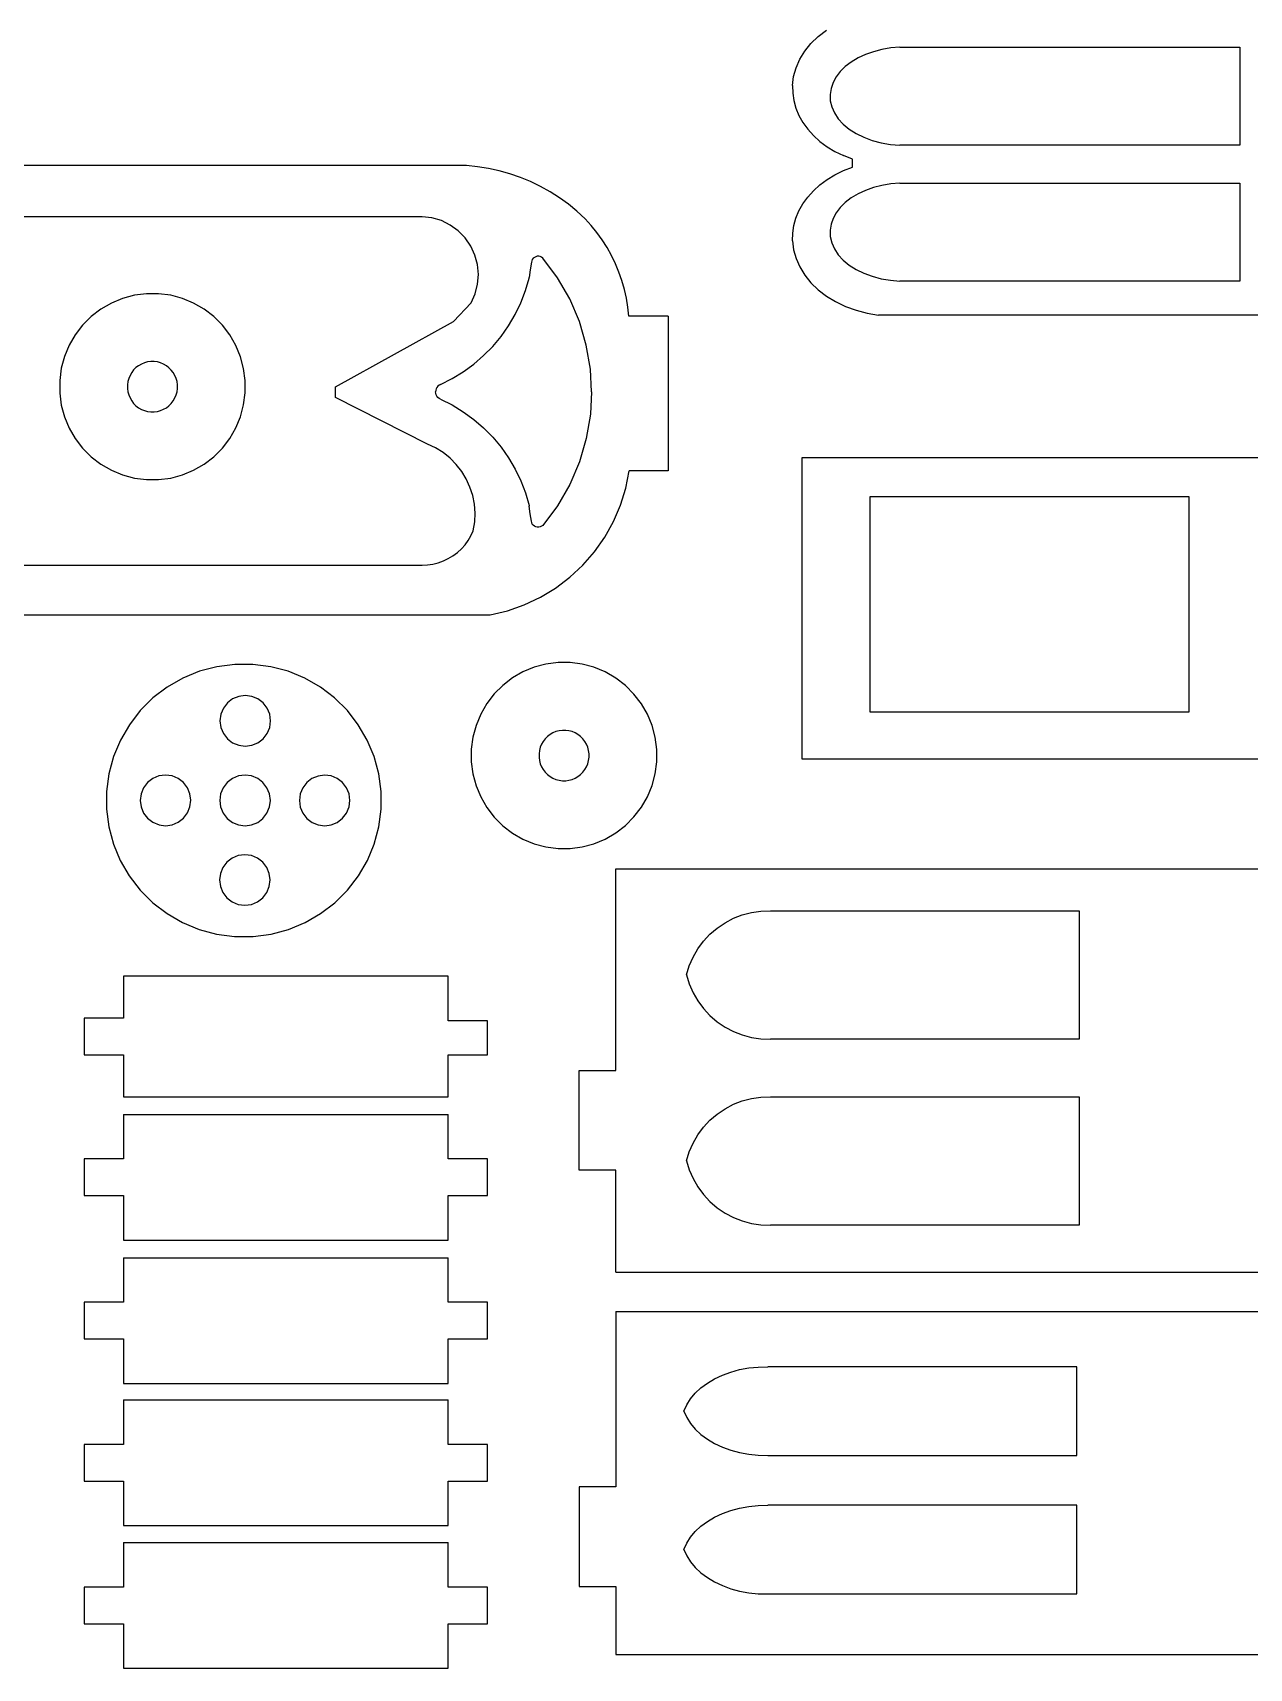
# Model space of a CAD drawing. Extents: x -3998 to 3998, y -3549 to 3549.
# Drawn here: x -3391 to -2926, y -2940 to -2316 of the extents above; entities that cross this region are included whole.
import ezdxf

# ---------------------------------------------------------------- set-up
doc = ezdxf.new("R2010")
doc.units = 0
doc.header["$MEASUREMENT"] = 0
doc.layers.get('0').update_dxf_attribs({"linetype": 'CONTINUOUS'})

msp = doc.modelspace()

# ---------------------------------------------------------------- linework, layer by layer
for p, q in [((-3090.6, -2317.02), (-3087.45, -2314.6)), ((-3097.61, -2325.7), (-3095.72, -2322.61)), ((-3095.72, -2322.61), (-3093.37, -2319.7)), ((-3093.37, -2319.7), (-3090.6, -2317.02)), ((-3069.46, -2322.8), (-3072.53, -2323.88)), ((-3066.22, -2321.96), (-3069.46, -2322.8)), ((-3062.84, -2321.39), (-3066.22, -2321.96)), ((-3059.38, -2321.09), (-3062.84, -2321.39)), ((-3059.38, -2321.09), (-2929.53, -2321.09)), ((-2929.53, -2321.09), (-2929.53, -2358.49)), ((-3099.95, -2332.27), (-3099.03, -2328.93)), ((-3099.03, -2328.93), (-3097.61, -2325.7)), ((-3080.22, -2328.49), (-3082.16, -2330.39)), ((-3077.95, -2326.75), (-3080.22, -2328.49)), ((-3075.37, -2325.21), (-3077.95, -2326.75)), ((-3072.53, -2323.88), (-3075.37, -2325.21)), ((-3100.37, -2335.67), (-3099.95, -2332.27)), ((-3100.37, -2335.67), (-3100.32, -2338.59)), ((-3084.91, -2334.59), (-3085.68, -2336.83)), ((-3083.73, -2332.44), (-3084.91, -2334.59)), ((-3082.16, -2330.39), (-3083.73, -2332.44)), ((-3100.32, -2338.59), (-3099.89, -2341.5)), ((-3099.89, -2341.5), (-3099.09, -2344.36)), ((-3085.68, -2336.83), (-3086.03, -2339.1)), ((-3086.03, -2339.1), (-3085.95, -2341.51)), ((-3085.95, -2341.51), (-3085.39, -2343.89)), ((-3099.09, -2344.36), (-3097.93, -2347.15)), ((-3097.93, -2347.15), (-3096.41, -2349.84)), ((-3085.39, -2343.89), (-3084.37, -2346.21)), ((-3084.37, -2346.21), (-3082.9, -2348.42)), ((-3096.41, -2349.84), (-3094.56, -2352.4)), ((-3094.56, -2352.4), (-3092.38, -2354.81)), ((-3082.9, -2348.42), (-3081.01, -2350.48)), ((-3081.01, -2350.48), (-3078.73, -2352.37)), ((-3078.73, -2352.37), (-3076.1, -2354.05)), ((-3076.1, -2354.05), (-3073.17, -2355.49)), ((-3092.38, -2354.81), (-3089.91, -2357.04)), ((-3089.91, -2357.04), (-3087.16, -2359.08)), ((-3087.16, -2359.08), (-3084.16, -2360.9)), ((-3073.17, -2355.49), (-3069.97, -2356.68)), ((-3069.97, -2356.68), (-3066.57, -2357.58)), ((-3066.57, -2357.58), (-3063.02, -2358.18)), ((-3063.02, -2358.18), (-3059.38, -2358.49)), ((-2929.53, -2358.49), (-3059.38, -2358.49)), ((-3224.85, -2366.31), (-3463.85, -2366.31)), ((-3220.65, -2366.72), (-3224.85, -2366.31)), ((-3216.48, -2367.37), (-3220.65, -2366.72)), ((-3084.16, -2360.9), (-3080.94, -2362.49)), ((-3077.53, -2363.83), (-3080.94, -2362.49)), ((-3080.94, -2368.22), (-3077.53, -2366.88)), ((-3077.53, -2366.88), (-3077.53, -2363.83)), ((-3212.36, -2368.27), (-3216.48, -2367.37)), ((-3208.29, -2369.42), (-3212.36, -2368.27)), ((-3204.31, -2370.8), (-3208.29, -2369.42)), ((-3200.41, -2372.41), (-3204.31, -2370.8)), ((-3196.61, -2374.25), (-3200.41, -2372.41)), ((-3089.91, -2373.67), (-3087.16, -2371.63)), ((-3087.16, -2371.63), (-3084.16, -2369.81)), ((-3084.16, -2369.81), (-3080.94, -2368.22)), ((-3059.38, -2372.99), (-3062.84, -2373.28)), ((-3059.38, -2372.99), (-2929.53, -2372.99)), ((-2929.53, -2372.99), (-2929.53, -2410.38)), ((-3192.93, -2376.31), (-3196.61, -2374.25)), ((-3189.37, -2378.59), (-3192.93, -2376.31)), ((-3185.96, -2381.07), (-3189.37, -2378.59)), ((-3096.41, -2380.87), (-3094.56, -2378.31)), ((-3094.56, -2378.31), (-3092.38, -2375.9)), ((-3092.38, -2375.9), (-3089.91, -2373.67)), ((-3077.95, -2378.65), (-3080.22, -2380.38)), ((-3075.37, -2377.1), (-3077.95, -2378.65)), ((-3072.53, -2375.78), (-3075.37, -2377.1)), ((-3069.46, -2374.69), (-3072.53, -2375.78)), ((-3066.22, -2373.85), (-3069.46, -2374.69)), ((-3062.84, -2373.28), (-3066.22, -2373.85)), ((-3182.7, -2383.75), (-3185.96, -2381.07)), ((-3179.61, -2386.62), (-3182.7, -2383.75)), ((-3099.09, -2386.35), (-3097.93, -2383.56)), ((-3097.93, -2383.56), (-3096.41, -2380.87)), ((-3083.73, -2384.33), (-3084.91, -2386.49)), ((-3082.16, -2382.29), (-3083.73, -2384.33)), ((-3080.22, -2380.38), (-3082.16, -2382.29)), ((-3241.85, -2385.82), (-3413.85, -2385.82)), ((-3238.1, -2386.25), (-3241.85, -2385.82)), ((-3234.47, -2387.31), (-3238.1, -2386.25)), ((-3231.08, -2388.98), (-3234.47, -2387.31)), ((-3228.03, -2391.19), (-3231.08, -2388.98)), ((-3225.39, -2393.9), (-3228.03, -2391.19)), ((-3177.27, -2389.18), (-3179.61, -2386.62)), ((-3175.09, -2391.88), (-3177.27, -2389.18)), ((-3173.06, -2394.69), (-3175.09, -2391.88)), ((-3100.32, -2392.11), (-3099.89, -2389.21)), ((-3099.89, -2389.21), (-3099.09, -2386.35)), ((-3085.68, -2388.72), (-3086.03, -2391)), ((-3086.03, -2391), (-3085.95, -2393.41)), ((-3084.91, -2386.49), (-3085.68, -2388.72)), ((-3223.25, -2397.01), (-3225.39, -2393.9)), ((-3221.67, -2400.44), (-3223.25, -2397.01)), ((-3171.2, -2397.62), (-3173.06, -2394.69)), ((-3169.51, -2400.64), (-3171.2, -2397.62)), ((-3100.37, -2395.04), (-3100.32, -2392.11)), ((-3100.37, -2395.04), (-3099.95, -2398.44)), ((-3085.95, -2393.41), (-3085.39, -2395.79)), ((-3085.39, -2395.79), (-3084.37, -2398.1)), ((-3084.37, -2398.1), (-3082.9, -2400.31)), ((-3220.7, -2404.09), (-3221.67, -2400.44)), ((-3220.36, -2407.85), (-3220.7, -2404.09)), ((-3200.12, -2403.22), (-3200.6, -2406.09)), ((-3199.99, -2402.66), (-3200.12, -2403.22)), ((-3199.75, -2402.14), (-3199.99, -2402.66)), ((-3199.39, -2401.69), (-3199.75, -2402.14)), ((-3198.94, -2401.33), (-3199.39, -2401.69)), ((-3198.43, -2401.07), (-3198.94, -2401.33)), ((-3197.87, -2400.93), (-3198.43, -2401.07)), ((-3197.3, -2400.92), (-3197.87, -2400.93)), ((-3196.73, -2401.04), (-3197.3, -2400.92)), ((-3196.21, -2401.27), (-3196.73, -2401.04)), ((-3195.75, -2401.62), (-3196.21, -2401.27)), ((-3190.14, -2409.12), (-3195.75, -2401.62)), ((-3167.99, -2403.76), (-3169.51, -2400.64)), ((-3166.66, -2406.96), (-3167.99, -2403.76)), ((-3099.95, -2398.44), (-3099.03, -2401.78)), ((-3099.03, -2401.78), (-3097.61, -2405.01)), ((-3082.9, -2400.31), (-3081.01, -2402.38)), ((-3081.01, -2402.38), (-3078.73, -2404.27)), ((-3078.73, -2404.27), (-3076.1, -2405.94)), ((-3220.66, -2411.61), (-3220.36, -2407.85)), ((-3202.37, -2414.01), (-3200.99, -2409.23)), ((-3200.99, -2409.23), (-3200.95, -2408.98)), ((-3200.6, -2406.09), (-3200.95, -2408.98)), ((-3185.46, -2417.23), (-3190.14, -2409.12)), ((-3165.51, -2410.23), (-3166.66, -2406.96)), ((-3164.56, -2413.57), (-3165.51, -2410.23)), ((-3097.61, -2405.01), (-3095.72, -2408.1)), ((-3095.72, -2408.1), (-3093.37, -2411.01)), ((-3076.1, -2405.94), (-3073.17, -2407.39)), ((-3073.17, -2407.39), (-3069.97, -2408.57)), ((-3069.97, -2408.57), (-3066.57, -2409.47)), ((-3066.57, -2409.47), (-3063.02, -2410.08)), ((-3063.02, -2410.08), (-3059.38, -2410.38)), ((-2929.53, -2410.38), (-3059.38, -2410.38)), ((-3351.7, -2415.82), (-3356.19, -2417.01)), ((-3347.1, -2415.21), (-3351.7, -2415.82)), ((-3342.46, -2415.22), (-3347.1, -2415.21)), ((-3337.85, -2415.82), (-3342.46, -2415.22)), ((-3333.37, -2417.03), (-3337.85, -2415.82)), ((-3223.15, -2418.72), (-3221.6, -2415.27)), ((-3221.6, -2415.27), (-3220.66, -2411.61)), ((-3204.15, -2418.65), (-3202.37, -2414.01)), ((-3163.79, -2416.95), (-3164.56, -2413.57)), ((-3093.37, -2411.01), (-3090.6, -2413.69)), ((-3090.6, -2413.69), (-3087.45, -2416.11)), ((-3087.45, -2416.11), (-3083.96, -2418.24)), ((-3364.51, -2421.1), (-3368.19, -2423.93)), ((-3360.48, -2418.79), (-3364.51, -2421.1)), ((-3356.19, -2417.01), (-3360.48, -2418.79)), ((-3329.08, -2418.81), (-3333.37, -2417.03)), ((-3325.06, -2421.14), (-3329.08, -2418.81)), ((-3321.37, -2423.97), (-3325.06, -2421.14)), ((-3229.85, -2425.82), (-3223.15, -2418.72)), ((-3206.3, -2423.13), (-3204.15, -2418.65)), ((-3181.77, -2425.84), (-3185.46, -2417.23)), ((-3163.22, -2420.37), (-3163.79, -2416.95)), ((-3162.85, -2423.82), (-3163.22, -2420.37)), ((-3083.96, -2418.24), (-3080.17, -2420.05)), ((-3080.17, -2420.05), (-3076.13, -2421.52)), ((-3076.13, -2421.52), (-3071.9, -2422.63)), ((-3071.9, -2422.63), (-3067.53, -2423.35)), ((-3371.48, -2427.21), (-3374.31, -2430.89)), ((-3368.19, -2423.93), (-3371.48, -2427.21)), ((-3318.1, -2427.26), (-3321.37, -2423.97)), ((-3315.27, -2430.94), (-3318.1, -2427.26)), ((-3274.85, -2450.82), (-3229.85, -2425.82)), ((-3211.68, -2431.49), (-3208.82, -2427.42)), ((-3208.82, -2427.42), (-3206.3, -2423.13)), ((-3179.13, -2434.83), (-3181.77, -2425.84)), ((-3147.85, -2423.82), (-3162.85, -2423.82)), ((-3147.85, -2423.82), (-3147.85, -2482.8)), ((-2823.03, -2423.35), (-3067.53, -2423.35)), ((-3376.64, -2434.91), (-3378.42, -2439.2)), ((-3374.31, -2430.89), (-3376.64, -2434.91)), ((-3312.95, -2434.97), (-3315.27, -2430.94)), ((-3311.18, -2439.26), (-3312.95, -2434.97)), ((-3218.36, -2438.85), (-3214.87, -2435.31)), ((-3214.87, -2435.31), (-3211.68, -2431.49)), ((-3177.57, -2444.06), (-3179.13, -2434.83)), ((-3378.42, -2439.2), (-3379.63, -2443.69)), ((-3347.87, -2441.59), (-3349.03, -2442.06)), ((-3346.67, -2441.26), (-3347.87, -2441.59)), ((-3345.43, -2441.1), (-3346.67, -2441.26)), ((-3344.17, -2441.1), (-3345.43, -2441.1)), ((-3342.93, -2441.27), (-3344.17, -2441.1)), ((-3341.73, -2441.59), (-3342.93, -2441.27)), ((-3340.57, -2442.07), (-3341.73, -2441.59)), ((-3309.98, -2443.75), (-3311.18, -2439.26)), ((-3222.13, -2442.09), (-3218.36, -2438.85)), ((-3379.63, -2443.69), (-3380.23, -2448.29)), ((-3353.86, -2447.56), (-3354.18, -2448.77)), ((-3353.38, -2446.41), (-3353.86, -2447.56)), ((-3352.75, -2445.32), (-3353.38, -2446.41)), ((-3351.99, -2444.33), (-3352.75, -2445.32)), ((-3351.11, -2443.45), (-3351.99, -2444.33)), ((-3350.11, -2442.69), (-3351.11, -2443.45)), ((-3349.03, -2442.06), (-3350.11, -2442.69)), ((-3339.49, -2442.7), (-3340.57, -2442.07)), ((-3338.5, -2443.46), (-3339.49, -2442.7)), ((-3337.62, -2444.35), (-3338.5, -2443.46)), ((-3336.85, -2445.34), (-3337.62, -2444.35)), ((-3336.23, -2446.42), (-3336.85, -2445.34)), ((-3335.75, -2447.58), (-3336.23, -2446.42)), ((-3335.43, -2448.79), (-3335.75, -2447.58)), ((-3309.38, -2448.35), (-3309.98, -2443.75)), ((-3234.85, -2449.82), (-3230.4, -2447.6)), ((-3230.4, -2447.6), (-3226.15, -2445.02)), ((-3226.15, -2445.02), (-3222.13, -2442.09)), ((-3177.15, -2452.65), (-3177.57, -2444.06)), ((-3380.23, -2448.29), (-3380.24, -2450.99)), ((-3380.24, -2450.99), (-3380.23, -2453.13)), ((-3380.23, -2453.13), (-3379.63, -2457.74)), ((-3354.18, -2448.77), (-3354.35, -2450)), ((-3354.35, -2450), (-3354.35, -2450.99)), ((-3354.35, -2450.99), (-3354.35, -2451.42)), ((-3354.35, -2451.42), (-3354.18, -2452.66)), ((-3354.18, -2452.66), (-3353.86, -2453.86)), ((-3353.86, -2453.86), (-3353.38, -2455.02)), ((-3336.23, -2455), (-3335.75, -2453.85)), ((-3335.75, -2453.85), (-3335.43, -2452.64)), ((-3335.27, -2450.03), (-3335.43, -2448.79)), ((-3335.43, -2452.64), (-3335.27, -2451.4)), ((-3335.27, -2450.71), (-3335.27, -2450.03)), ((-3335.27, -2451.4), (-3335.27, -2450.71)), ((-3309.98, -2457.68), (-3309.38, -2453.07)), ((-3309.38, -2450.71), (-3309.38, -2448.35)), ((-3309.38, -2453.07), (-3309.38, -2450.71)), ((-3274.85, -2454.82), (-3274.85, -2450.82)), ((-3236.65, -2452.06), (-3236.72, -2452.65)), ((-3236.65, -2453.24), (-3236.72, -2452.65)), ((-3236.47, -2451.49), (-3236.65, -2452.06)), ((-3236.47, -2453.81), (-3236.65, -2453.24)), ((-3236.19, -2450.96), (-3236.47, -2451.49)), ((-3236.19, -2454.33), (-3236.47, -2453.81)), ((-3235.82, -2450.5), (-3236.19, -2450.96)), ((-3235.36, -2450.11), (-3235.82, -2450.5)), ((-3234.85, -2449.82), (-3235.36, -2450.11)), ((-3177.15, -2452.65), (-3177.57, -2461.23)), ((-3379.63, -2457.74), (-3378.42, -2462.22)), ((-3353.38, -2455.02), (-3352.75, -2456.1)), ((-3352.75, -2456.1), (-3351.99, -2457.09)), ((-3351.99, -2457.09), (-3351.11, -2457.97)), ((-3351.11, -2457.97), (-3350.11, -2458.74)), ((-3350.11, -2458.74), (-3349.03, -2459.36)), ((-3349.03, -2459.36), (-3347.87, -2459.84)), ((-3347.87, -2459.84), (-3346.67, -2460.16)), ((-3346.67, -2460.16), (-3345.43, -2460.32)), ((-3345.43, -2460.32), (-3344.17, -2460.32)), ((-3344.17, -2460.32), (-3342.93, -2460.16)), ((-3342.93, -2460.16), (-3341.73, -2459.83)), ((-3341.73, -2459.83), (-3340.57, -2459.35)), ((-3340.57, -2459.35), (-3339.49, -2458.73)), ((-3339.49, -2458.73), (-3338.5, -2457.96)), ((-3338.5, -2457.96), (-3337.62, -2457.08)), ((-3337.62, -2457.08), (-3336.85, -2456.09)), ((-3336.85, -2456.09), (-3336.23, -2455)), ((-3311.18, -2462.17), (-3309.98, -2457.68)), ((-3239.75, -2472.62), (-3274.85, -2454.82)), ((-3235.82, -2454.79), (-3236.19, -2454.33)), ((-3235.36, -2455.18), (-3235.82, -2454.79)), ((-3234.85, -2455.48), (-3235.36, -2455.18)), ((-3234.85, -2455.48), (-3230.4, -2457.7)), ((-3230.4, -2457.7), (-3226.15, -2460.28)), ((-3226.15, -2460.28), (-3222.13, -2463.2)), ((-3378.42, -2462.22), (-3376.64, -2466.51)), ((-3376.64, -2466.51), (-3374.31, -2470.53)), ((-3315.27, -2470.48), (-3312.95, -2466.46)), ((-3312.95, -2466.46), (-3311.18, -2462.17)), ((-3222.13, -2463.2), (-3218.36, -2466.44)), ((-3218.36, -2466.44), (-3214.87, -2469.99)), ((-3177.57, -2461.23), (-3179.13, -2470.47)), ((-3374.31, -2470.53), (-3371.48, -2474.22)), ((-3318.1, -2474.17), (-3315.27, -2470.48)), ((-3236.68, -2474.06), (-3239.75, -2472.62)), ((-3214.87, -2469.99), (-3211.68, -2473.8)), ((-3179.13, -2470.47), (-3181.77, -2479.45)), ((-3371.48, -2474.22), (-3368.19, -2477.49)), ((-3368.19, -2477.49), (-3364.51, -2480.32)), ((-3325.06, -2480.28), (-3321.37, -2477.46)), ((-3321.37, -2477.46), (-3318.1, -2474.17)), ((-3233.81, -2475.85), (-3236.68, -2474.06)), ((-3231.17, -2477.97), (-3233.81, -2475.85)), ((-3228.79, -2480.38), (-3231.17, -2477.97)), ((-3211.68, -2473.8), (-3208.82, -2477.87)), ((-3208.82, -2477.87), (-3206.3, -2482.16)), ((-2922.35, -2477.82), (-3096.85, -2477.82)), ((-3096.85, -2477.82), (-3096.85, -2592.82)), ((-3364.51, -2480.32), (-3360.48, -2482.64)), ((-3360.48, -2482.64), (-3356.19, -2484.41)), ((-3356.19, -2484.41), (-3351.7, -2485.61)), ((-3337.85, -2485.6), (-3333.37, -2484.39)), ((-3333.37, -2484.39), (-3329.08, -2482.61)), ((-3329.08, -2482.61), (-3325.06, -2480.28)), ((-3226.71, -2483.06), (-3228.79, -2480.38)), ((-3224.95, -2485.96), (-3226.71, -2483.06)), ((-3206.3, -2482.16), (-3204.15, -2486.64)), ((-3181.77, -2479.45), (-3185.46, -2488.06)), ((-3164.07, -2489.47), (-3162.74, -2482.8)), ((-3147.85, -2482.8), (-3162.74, -2482.8)), ((-3351.7, -2485.61), (-3347.1, -2486.21)), ((-3347.1, -2486.21), (-3342.46, -2486.21)), ((-3342.46, -2486.21), (-3337.85, -2485.6)), ((-3223.55, -2489.04), (-3224.95, -2485.96)), ((-3222.52, -2492.27), (-3223.55, -2489.04)), ((-3204.15, -2486.64), (-3202.37, -2491.29)), ((-3202.37, -2491.29), (-3200.99, -2496.06)), ((-3185.46, -2488.06), (-3190.14, -2496.18)), ((-3166.08, -2495.97), (-3164.07, -2489.47)), ((-3221.87, -2495.59), (-3222.52, -2492.27)), ((-3221.62, -2498.97), (-3221.87, -2495.59)), ((-3200.99, -2496.06), (-3200.95, -2496.32)), ((-3200.6, -2499.2), (-3200.95, -2496.32)), ((-3190.14, -2496.18), (-3195.75, -2503.68)), ((-3168.76, -2502.22), (-3166.08, -2495.97)), ((-2948.85, -2492.82), (-3070.85, -2492.82)), ((-3070.85, -2492.82), (-3070.85, -2574.82)), ((-2948.85, -2574.82), (-2948.85, -2492.82)), ((-3222.3, -2505.7), (-3221.76, -2502.36)), ((-3221.76, -2502.36), (-3221.62, -2498.97)), ((-3200.12, -2502.07), (-3200.6, -2499.2)), ((-3199.99, -2502.63), (-3200.12, -2502.07)), ((-3199.75, -2503.15), (-3199.99, -2502.63)), ((-3199.39, -2503.6), (-3199.75, -2503.15)), ((-3198.94, -2503.97), (-3199.39, -2503.6)), ((-3198.43, -2504.22), (-3198.94, -2503.97)), ((-3197.87, -2504.36), (-3198.43, -2504.22)), ((-3196.73, -2504.26), (-3197.3, -2504.37)), ((-3196.21, -2504.02), (-3196.73, -2504.26)), ((-3195.75, -2503.68), (-3196.21, -2504.02)), ((-3172.07, -2508.16), (-3168.76, -2502.22)), ((-3225.44, -2511.08), (-3224.22, -2509.4)), ((-3224.22, -2509.4), (-3223.17, -2507.6)), ((-3223.17, -2507.6), (-3222.3, -2505.7)), ((-3197.3, -2504.37), (-3197.87, -2504.36)), ((-3175.98, -2513.73), (-3172.07, -2508.16)), ((-3233.71, -2517.26), (-3231.83, -2516.37)), ((-3231.83, -2516.37), (-3230.04, -2515.29)), ((-3230.04, -2515.29), (-3228.37, -2514.05)), ((-3228.37, -2514.05), (-3226.83, -2512.64)), ((-3226.83, -2512.64), (-3225.44, -2511.08)), ((-3180.44, -2518.86), (-3175.98, -2513.73)), ((-3411.84, -2518.82), (-3241.85, -2518.82)), ((-3241.85, -2518.82), (-3239.77, -2518.74)), ((-3239.77, -2518.74), (-3237.7, -2518.45)), ((-3237.7, -2518.45), (-3235.68, -2517.95)), ((-3235.68, -2517.95), (-3233.71, -2517.26)), ((-3185.41, -2523.5), (-3180.44, -2518.86)), ((-3196.66, -2531.12), (-3190.84, -2527.6)), ((-3190.84, -2527.6), (-3185.41, -2523.5)), ((-3209.23, -2536.25), (-3202.81, -2534.01)), ((-3202.81, -2534.01), (-3196.66, -2531.12)), ((-3463.85, -2537.82), (-3215.85, -2537.82)), ((-3215.85, -2537.82), (-3209.23, -2536.25)), ((-3326.86, -2559.39), (-3333.21, -2562.01)), ((-3320.21, -2557.63), (-3326.86, -2559.39)), ((-3313.39, -2556.73), (-3320.21, -2557.63)), ((-3309.92, -2556.74), (-3313.39, -2556.73)), ((-3306.44, -2556.73), (-3309.92, -2556.74)), ((-3299.62, -2557.63), (-3306.44, -2556.73)), ((-3292.97, -2559.39), (-3299.62, -2557.63)), ((-3286.62, -2562.01), (-3292.97, -2559.39)), ((-3203.32, -2559.62), (-3207.34, -2561.94)), ((-3199.03, -2557.84), (-3203.32, -2559.62)), ((-3194.54, -2556.65), (-3199.03, -2557.84)), ((-3189.93, -2556.04), (-3194.54, -2556.65)), ((-3185.29, -2556.05), (-3189.93, -2556.04)), ((-3180.69, -2556.66), (-3185.29, -2556.05)), ((-3176.2, -2557.87), (-3180.69, -2556.66)), ((-3171.91, -2559.65), (-3176.2, -2557.87)), ((-3167.89, -2561.97), (-3171.91, -2559.65)), ((-3339.17, -2565.42), (-3344.61, -2569.57)), ((-3333.21, -2562.01), (-3339.17, -2565.42)), ((-3280.67, -2565.42), (-3286.62, -2562.01)), ((-3275.23, -2569.57), (-3280.67, -2565.42)), ((-3211.03, -2564.76), (-3214.32, -2568.04)), ((-3207.34, -2561.94), (-3211.03, -2564.76)), ((-3164.21, -2564.8), (-3167.89, -2561.97)), ((-3160.93, -2568.09), (-3164.21, -2564.8)), ((-3344.61, -2569.57), (-3349.46, -2574.39)), ((-3316.21, -2571.47), (-3317.74, -2573.47)), ((-3314.21, -2569.93), (-3316.21, -2571.47)), ((-3311.87, -2568.97), (-3314.21, -2569.93)), ((-3309.37, -2568.64), (-3311.87, -2568.97)), ((-3306.87, -2568.97), (-3309.37, -2568.64)), ((-3304.54, -2569.93), (-3306.87, -2568.97)), ((-3302.54, -2571.47), (-3304.54, -2569.93)), ((-3301, -2573.47), (-3302.54, -2571.47)), ((-3270.37, -2574.39), (-3275.23, -2569.57)), ((-3217.15, -2571.73), (-3219.47, -2575.74)), ((-3214.32, -2568.04), (-3217.15, -2571.73)), ((-3158.1, -2571.78), (-3160.93, -2568.09)), ((-3155.79, -2575.8), (-3158.1, -2571.78)), ((-3349.46, -2574.39), (-3353.63, -2579.79)), ((-3318.71, -2575.8), (-3319.04, -2578.3)), ((-3319.04, -2578.3), (-3318.71, -2580.8)), ((-3317.74, -2573.47), (-3318.71, -2575.8)), ((-3300.04, -2575.8), (-3301, -2573.47)), ((-3299.71, -2578.3), (-3300.04, -2575.8)), ((-3300.04, -2580.8), (-3299.71, -2578.3)), ((-3266.21, -2579.79), (-3270.37, -2574.39)), ((-3219.47, -2575.74), (-3221.25, -2580.04)), ((-3154.01, -2580.09), (-3155.79, -2575.8)), ((-3070.85, -2574.82), (-2948.85, -2574.82)), ((-3353.63, -2579.79), (-3357.05, -2585.68)), ((-3318.71, -2580.8), (-3317.74, -2583.13)), ((-3317.74, -2583.13), (-3316.21, -2585.13)), ((-3316.21, -2585.13), (-3314.21, -2586.67)), ((-3304.54, -2586.67), (-3302.54, -2585.13)), ((-3302.54, -2585.13), (-3301, -2583.13)), ((-3301, -2583.13), (-3300.04, -2580.8)), ((-3262.78, -2585.68), (-3266.21, -2579.79)), ((-3222.46, -2584.52), (-3223.07, -2589.12)), ((-3221.25, -2580.04), (-3222.46, -2584.52)), ((-3194.83, -2585.17), (-3195.59, -2586.16)), ((-3193.94, -2584.28), (-3194.83, -2585.17)), ((-3192.95, -2583.52), (-3193.94, -2584.28)), ((-3191.86, -2582.9), (-3192.95, -2583.52)), ((-3190.71, -2582.42), (-3191.86, -2582.9)), ((-3189.5, -2582.1), (-3190.71, -2582.42)), ((-3188.26, -2581.94), (-3189.5, -2582.1)), ((-3187.01, -2581.94), (-3188.26, -2581.94)), ((-3185.77, -2582.1), (-3187.01, -2581.94)), ((-3184.56, -2582.43), (-3185.77, -2582.1)), ((-3183.41, -2582.91), (-3184.56, -2582.43)), ((-3182.32, -2583.53), (-3183.41, -2582.91)), ((-3181.33, -2584.29), (-3182.32, -2583.53)), ((-3180.45, -2585.18), (-3181.33, -2584.29)), ((-3179.69, -2586.17), (-3180.45, -2585.18)), ((-3152.82, -2584.58), (-3154.01, -2580.09)), ((-3152.21, -2589.19), (-3152.82, -2584.58)), ((-3357.05, -2585.68), (-3359.66, -2591.96)), ((-3314.21, -2586.67), (-3311.87, -2587.63)), ((-3311.87, -2587.63), (-3309.37, -2587.96)), ((-3309.37, -2587.96), (-3306.87, -2587.63)), ((-3306.87, -2587.63), (-3304.54, -2586.67)), ((-3260.17, -2591.96), (-3262.78, -2585.68)), ((-3223.07, -2589.12), (-3223.07, -2591.82)), ((-3197.02, -2589.6), (-3197.18, -2590.84)), ((-3197.18, -2590.84), (-3197.18, -2591.82)), ((-3196.69, -2588.4), (-3197.02, -2589.6)), ((-3196.21, -2587.24), (-3196.69, -2588.4)), ((-3195.59, -2586.16), (-3196.21, -2587.24)), ((-3179.06, -2587.26), (-3179.69, -2586.17)), ((-3178.59, -2588.41), (-3179.06, -2587.26)), ((-3178.26, -2589.62), (-3178.59, -2588.41)), ((-3178.1, -2590.86), (-3178.26, -2589.62)), ((-3178.1, -2591.55), (-3178.1, -2590.86)), ((-3178.1, -2592.23), (-3178.1, -2591.55)), ((-3152.21, -2591.55), (-3152.21, -2589.19)), ((-3152.21, -2593.91), (-3152.21, -2591.55)), ((-3359.66, -2591.96), (-3361.44, -2598.52)), ((-3258.39, -2598.52), (-3260.17, -2591.96)), ((-3223.07, -2591.82), (-3223.07, -2593.97)), ((-3223.07, -2593.97), (-3222.46, -2598.57)), ((-3197.18, -2591.82), (-3197.18, -2592.25)), ((-3197.18, -2592.25), (-3197.02, -2593.49)), ((-3197.02, -2593.49), (-3196.69, -2594.7)), ((-3196.69, -2594.7), (-3196.21, -2595.85)), ((-3196.21, -2595.85), (-3195.59, -2596.93)), ((-3195.59, -2596.93), (-3194.83, -2597.93)), ((-3194.83, -2597.93), (-3193.94, -2598.81)), ((-3181.33, -2598.8), (-3180.45, -2597.91)), ((-3180.45, -2597.91), (-3179.69, -2596.92)), ((-3179.69, -2596.92), (-3179.06, -2595.84)), ((-3179.06, -2595.84), (-3178.59, -2594.68)), ((-3178.59, -2594.68), (-3178.26, -2593.47)), ((-3178.26, -2593.47), (-3178.1, -2592.23)), ((-3152.82, -2598.51), (-3152.21, -2593.91)), ((-3096.85, -2592.82), (-2922.35, -2592.82)), ((-3361.44, -2598.52), (-3362.33, -2605.25)), ((-3348.21, -2603.85), (-3349.17, -2606.18)), ((-3346.67, -2601.85), (-3348.21, -2603.85)), ((-3344.68, -2600.31), (-3346.67, -2601.85)), ((-3342.35, -2599.34), (-3344.68, -2600.31)), ((-3339.85, -2599.01), (-3342.35, -2599.34)), ((-3337.34, -2599.33), (-3339.85, -2599.01)), ((-3335.01, -2600.29), (-3337.34, -2599.33)), ((-3333.01, -2601.82), (-3335.01, -2600.29)), ((-3331.47, -2603.82), (-3333.01, -2601.82)), ((-3330.5, -2606.15), (-3331.47, -2603.82)), ((-3317.85, -2603.85), (-3318.81, -2606.18)), ((-3316.31, -2601.84), (-3317.85, -2603.85)), ((-3314.3, -2600.3), (-3316.31, -2601.84)), ((-3311.97, -2599.34), (-3314.3, -2600.3)), ((-3309.46, -2599.01), (-3311.97, -2599.34)), ((-3306.96, -2599.34), (-3309.46, -2599.01)), ((-3304.63, -2600.3), (-3306.96, -2599.34)), ((-3302.62, -2601.84), (-3304.63, -2600.3)), ((-3301.08, -2603.85), (-3302.62, -2601.84)), ((-3300.12, -2606.18), (-3301.08, -2603.85)), ((-3287.44, -2603.89), (-3288.4, -2606.22)), ((-3285.9, -2601.88), (-3287.44, -2603.89)), ((-3283.9, -2600.34), (-3285.9, -2601.88)), ((-3281.58, -2599.37), (-3283.9, -2600.34)), ((-3279.08, -2599.04), (-3281.58, -2599.37)), ((-3276.57, -2599.36), (-3279.08, -2599.04)), ((-3274.24, -2600.33), (-3276.57, -2599.36)), ((-3272.24, -2601.86), (-3274.24, -2600.33)), ((-3270.7, -2603.86), (-3272.24, -2601.86)), ((-3269.73, -2606.19), (-3270.7, -2603.86)), ((-3257.5, -2605.25), (-3258.39, -2598.52)), ((-3222.46, -2598.57), (-3221.25, -2603.06)), ((-3221.25, -2603.06), (-3219.47, -2607.35)), ((-3193.94, -2598.81), (-3192.95, -2599.57)), ((-3192.95, -2599.57), (-3191.86, -2600.19)), ((-3191.86, -2600.19), (-3190.71, -2600.67)), ((-3190.71, -2600.67), (-3189.5, -2600.99)), ((-3189.5, -2600.99), (-3188.26, -2601.16)), ((-3188.26, -2601.16), (-3187.01, -2601.16)), ((-3187.01, -2601.16), (-3185.77, -2600.99)), ((-3185.77, -2600.99), (-3184.56, -2600.67)), ((-3184.56, -2600.67), (-3183.41, -2600.19)), ((-3183.41, -2600.19), (-3182.32, -2599.56)), ((-3182.32, -2599.56), (-3181.33, -2598.8)), ((-3155.79, -2607.29), (-3154.01, -2603)), ((-3154.01, -2603), (-3152.82, -2598.51)), ((-3362.33, -2605.25), (-3362.34, -2612.03)), ((-3349.17, -2606.18), (-3349.49, -2608.69)), ((-3349.49, -2608.69), (-3349.16, -2611.19)), ((-3330.17, -2608.65), (-3330.5, -2606.15)), ((-3330.49, -2611.15), (-3330.17, -2608.65)), ((-3318.81, -2606.18), (-3319.14, -2608.69)), ((-3319.14, -2608.69), (-3318.81, -2611.19)), ((-3299.79, -2608.69), (-3300.12, -2606.18)), ((-3300.12, -2611.19), (-3299.79, -2608.69)), ((-3288.4, -2606.22), (-3288.72, -2608.72)), ((-3288.72, -2608.72), (-3288.39, -2611.22)), ((-3269.39, -2608.69), (-3269.73, -2606.19)), ((-3269.72, -2611.19), (-3269.39, -2608.69)), ((-3257.49, -2612.03), (-3257.5, -2605.25)), ((-3219.47, -2607.35), (-3217.15, -2611.37)), ((-3158.1, -2611.32), (-3155.79, -2607.29)), ((-3362.34, -2612.03), (-3361.45, -2618.77)), ((-3349.16, -2611.19), (-3348.19, -2613.52)), ((-3348.19, -2613.52), (-3346.65, -2615.51)), ((-3346.65, -2615.51), (-3344.65, -2617.05)), ((-3334.98, -2617.03), (-3332.98, -2615.49)), ((-3332.98, -2615.49), (-3331.45, -2613.49)), ((-3331.45, -2613.49), (-3330.49, -2611.15)), ((-3318.81, -2611.19), (-3317.85, -2613.52)), ((-3317.85, -2613.52), (-3316.31, -2615.53)), ((-3316.31, -2615.53), (-3314.3, -2617.07)), ((-3304.63, -2617.07), (-3302.62, -2615.53)), ((-3302.62, -2615.53), (-3301.08, -2613.52)), ((-3301.08, -2613.52), (-3300.12, -2611.19)), ((-3288.39, -2611.22), (-3287.42, -2613.55)), ((-3287.42, -2613.55), (-3285.88, -2615.55)), ((-3285.88, -2615.55), (-3283.88, -2617.08)), ((-3274.21, -2617.06), (-3272.21, -2615.52)), ((-3272.21, -2615.52), (-3270.68, -2613.52)), ((-3270.68, -2613.52), (-3269.72, -2611.19)), ((-3258.38, -2618.77), (-3257.49, -2612.03)), ((-3217.15, -2611.37), (-3214.32, -2615.05)), ((-3214.32, -2615.05), (-3211.03, -2618.33)), ((-3164.21, -2618.29), (-3160.93, -2615)), ((-3160.93, -2615), (-3158.1, -2611.32)), ((-3361.45, -2618.77), (-3359.7, -2625.33)), ((-3344.65, -2617.05), (-3342.31, -2618.01)), ((-3342.31, -2618.01), (-3339.81, -2618.33)), ((-3339.81, -2618.33), (-3337.31, -2618)), ((-3337.31, -2618), (-3334.98, -2617.03)), ((-3314.3, -2617.07), (-3311.97, -2618.03)), ((-3311.97, -2618.03), (-3309.46, -2618.36)), ((-3309.46, -2618.36), (-3306.96, -2618.03)), ((-3306.96, -2618.03), (-3304.63, -2617.07)), ((-3283.88, -2617.08), (-3281.54, -2618.04)), ((-3281.54, -2618.04), (-3279.04, -2618.37)), ((-3279.04, -2618.37), (-3276.54, -2618.03)), ((-3276.54, -2618.03), (-3274.21, -2617.06)), ((-3260.13, -2625.33), (-3258.38, -2618.77)), ((-3211.03, -2618.33), (-3207.34, -2621.16)), ((-3207.34, -2621.16), (-3203.32, -2623.47)), ((-3171.91, -2623.45), (-3167.89, -2621.12)), ((-3167.89, -2621.12), (-3164.21, -2618.29)), ((-3359.7, -2625.33), (-3357.09, -2631.61)), ((-3262.75, -2631.61), (-3260.13, -2625.33)), ((-3203.32, -2623.47), (-3199.03, -2625.25)), ((-3199.03, -2625.25), (-3194.54, -2626.44)), ((-3194.54, -2626.44), (-3189.93, -2627.05)), ((-3189.93, -2627.05), (-3185.29, -2627.04)), ((-3185.29, -2627.04), (-3180.69, -2626.43)), ((-3180.69, -2626.43), (-3176.2, -2625.22)), ((-3176.2, -2625.22), (-3171.91, -2623.45)), ((-3357.09, -2631.61), (-3353.68, -2637.51)), ((-3317.88, -2634.24), (-3318.85, -2636.57)), ((-3316.35, -2632.24), (-3317.88, -2634.24)), ((-3314.35, -2630.7), (-3316.35, -2632.24)), ((-3312.02, -2629.74), (-3314.35, -2630.7)), ((-3309.51, -2629.41), (-3312.02, -2629.74)), ((-3307.01, -2629.74), (-3309.51, -2629.41)), ((-3304.68, -2630.7), (-3307.01, -2629.74)), ((-3302.68, -2632.24), (-3304.68, -2630.7)), ((-3301.15, -2634.24), (-3302.68, -2632.24)), ((-3300.18, -2636.57), (-3301.15, -2634.24)), ((-3266.15, -2637.51), (-3262.75, -2631.61)), ((-3167.85, -2634.82), (-2628.85, -2634.82)), ((-3167.85, -2711.82), (-3167.85, -2634.82)), ((-3353.68, -2637.51), (-3349.52, -2642.91)), ((-3318.85, -2636.57), (-3319.18, -2639.07)), ((-3319.18, -2639.07), (-3318.85, -2641.57)), ((-3318.85, -2641.57), (-3317.88, -2643.9)), ((-3301.15, -2643.9), (-3300.18, -2641.57)), ((-3299.85, -2639.07), (-3300.18, -2636.57)), ((-3300.18, -2641.57), (-3299.85, -2639.07)), ((-3270.32, -2642.91), (-3266.15, -2637.51)), ((-3349.52, -2642.91), (-3344.68, -2647.74)), ((-3344.68, -2647.74), (-3339.24, -2651.9)), ((-3317.88, -2643.9), (-3316.35, -2645.9)), ((-3316.35, -2645.9), (-3314.35, -2647.44)), ((-3314.35, -2647.44), (-3312.02, -2648.41)), ((-3307.01, -2648.41), (-3304.68, -2647.44)), ((-3304.68, -2647.44), (-3302.68, -2645.9)), ((-3302.68, -2645.9), (-3301.15, -2643.9)), ((-3280.6, -2651.9), (-3275.15, -2647.74)), ((-3275.15, -2647.74), (-3270.32, -2642.91)), ((-3339.24, -2651.9), (-3333.3, -2655.33)), ((-3312.02, -2648.41), (-3309.51, -2648.74)), ((-3309.51, -2648.74), (-3307.01, -2648.41)), ((-3286.54, -2655.33), (-3280.6, -2651.9)), ((-3126.16, -2655.4), (-3122.95, -2653.71)), ((-3122.95, -2653.71), (-3119.57, -2652.39)), ((-3119.57, -2652.39), (-3116.06, -2651.46)), ((-3116.06, -2651.46), (-3112.47, -2650.94)), ((-3112.47, -2650.94), (-3108.85, -2650.82)), ((-3108.85, -2650.82), (-2990.85, -2650.82)), ((-2990.85, -2650.82), (-2990.85, -2699.82)), ((-3333.3, -2655.33), (-3326.95, -2657.95)), ((-3326.95, -2657.95), (-3320.31, -2659.73)), ((-3320.31, -2659.73), (-3313.49, -2660.63)), ((-3306.35, -2660.63), (-3299.53, -2659.73)), ((-3299.53, -2659.73), (-3292.89, -2657.95)), ((-3292.89, -2657.95), (-3286.54, -2655.33)), ((-3134.38, -2662.46), (-3131.91, -2659.8)), ((-3131.91, -2659.8), (-3129.16, -2657.44)), ((-3129.16, -2657.44), (-3126.16, -2655.4)), ((-3313.49, -2660.63), (-3309.6, -2660.63)), ((-3309.6, -2660.63), (-3306.35, -2660.63)), ((-3138.34, -2668.52), (-3136.53, -2665.38)), ((-3136.53, -2665.38), (-3134.38, -2662.46)), ((-3140.85, -2675.32), (-3139.79, -2671.85)), ((-3139.79, -2671.85), (-3138.34, -2668.52)), ((-3355.85, -2675.82), (-3355.85, -2691.82)), ((-3231.85, -2675.82), (-3355.85, -2675.82)), ((-3231.85, -2692.82), (-3231.85, -2675.82)), ((-3140.85, -2675.32), (-3139.79, -2678.78)), ((-3139.79, -2678.78), (-3138.34, -2682.11)), ((-3138.34, -2682.11), (-3136.53, -2685.25)), ((-3136.53, -2685.25), (-3134.38, -2688.17)), ((-3134.38, -2688.17), (-3131.91, -2690.83)), ((-3131.91, -2690.83), (-3129.16, -2693.2)), ((-3370.85, -2691.82), (-3370.85, -2705.82)), ((-3355.85, -2691.82), (-3370.85, -2691.82)), ((-3216.85, -2692.82), (-3231.85, -2692.82)), ((-3216.85, -2705.82), (-3216.85, -2692.82)), ((-3129.16, -2693.2), (-3126.16, -2695.23)), ((-3126.16, -2695.23), (-3122.95, -2696.92)), ((-3122.95, -2696.92), (-3119.57, -2698.24)), ((-3119.57, -2698.24), (-3116.06, -2699.17)), ((-3116.06, -2699.17), (-3112.47, -2699.7)), ((-3112.47, -2699.7), (-3108.85, -2699.82)), ((-2990.85, -2699.82), (-3108.85, -2699.82)), ((-3370.85, -2705.82), (-3355.85, -2705.82)), ((-3355.85, -2705.82), (-3355.85, -2721.82)), ((-3231.85, -2705.82), (-3216.85, -2705.82)), ((-3231.85, -2721.82), (-3231.85, -2705.82)), ((-3181.85, -2711.82), (-3167.85, -2711.82)), ((-3181.85, -2749.82), (-3181.85, -2711.82)), ((-3355.85, -2721.82), (-3231.85, -2721.82)), ((-3119.57, -2723.39), (-3116.06, -2722.46)), ((-3116.06, -2722.46), (-3112.47, -2721.94)), ((-3112.47, -2721.94), (-3108.85, -2721.82)), ((-3108.85, -2721.82), (-2990.85, -2721.82)), ((-2990.85, -2721.82), (-2990.85, -2770.82)), ((-3355.85, -2728.57), (-3231.85, -2728.57)), ((-3355.85, -2728.57), (-3355.85, -2745.57)), ((-3231.85, -2745.57), (-3231.85, -2728.57)), ((-3131.91, -2730.8), (-3129.16, -2728.44)), ((-3129.16, -2728.44), (-3126.16, -2726.4)), ((-3126.16, -2726.4), (-3122.95, -2724.71)), ((-3122.95, -2724.71), (-3119.57, -2723.39)), ((-3136.53, -2736.38), (-3134.38, -2733.46)), ((-3134.38, -2733.46), (-3131.91, -2730.8)), ((-3139.79, -2742.85), (-3138.34, -2739.52)), ((-3138.34, -2739.52), (-3136.53, -2736.38)), ((-3370.85, -2745.57), (-3370.85, -2759.57)), ((-3355.85, -2745.57), (-3370.85, -2745.57)), ((-3216.85, -2745.57), (-3231.85, -2745.57)), ((-3216.85, -2759.57), (-3216.85, -2745.57)), ((-3140.85, -2746.32), (-3139.79, -2742.85)), ((-3140.85, -2746.32), (-3139.79, -2749.78)), ((-3167.85, -2749.82), (-3181.85, -2749.82)), ((-3167.85, -2788.82), (-3167.85, -2749.82)), ((-3139.79, -2749.78), (-3138.34, -2753.11)), ((-3138.34, -2753.11), (-3136.53, -2756.25)), ((-3370.85, -2759.57), (-3355.85, -2759.57)), ((-3355.85, -2759.57), (-3355.85, -2776.57)), ((-3231.85, -2759.57), (-3216.85, -2759.57)), ((-3231.85, -2776.57), (-3231.85, -2759.57)), ((-3136.53, -2756.25), (-3134.38, -2759.17)), ((-3134.38, -2759.17), (-3131.91, -2761.83)), ((-3131.91, -2761.83), (-3129.16, -2764.2)), ((-3129.16, -2764.2), (-3126.16, -2766.23)), ((-3126.16, -2766.23), (-3122.95, -2767.92)), ((-3122.95, -2767.92), (-3119.57, -2769.24)), ((-3119.57, -2769.24), (-3116.06, -2770.17)), ((-3116.06, -2770.17), (-3112.47, -2770.7)), ((-3112.47, -2770.7), (-3108.85, -2770.82)), ((-2990.85, -2770.82), (-3108.85, -2770.82)), ((-3355.85, -2776.57), (-3231.85, -2776.57)), ((-3355.85, -2783.32), (-3231.85, -2783.32)), ((-3355.85, -2783.32), (-3355.85, -2800.32)), ((-3231.85, -2800.32), (-3231.85, -2783.32)), ((-3167.85, -2788.82), (-2628.85, -2788.82)), ((-3370.85, -2800.32), (-3370.85, -2814.32)), ((-3355.85, -2800.32), (-3370.85, -2800.32)), ((-3216.85, -2800.32), (-3231.85, -2800.32)), ((-3216.85, -2814.32), (-3216.85, -2800.32)), ((-3167.85, -2803.82), (-2628.85, -2803.82)), ((-3167.85, -2803.82), (-3167.85, -2870.82)), ((-3370.85, -2814.32), (-3355.85, -2814.32)), ((-3355.85, -2814.32), (-3355.85, -2831.32)), ((-3231.85, -2814.32), (-3216.85, -2814.32)), ((-3231.85, -2831.32), (-3231.85, -2814.32)), ((-3130.16, -2829.53), (-3127.16, -2828.12)), ((-3127.16, -2828.12), (-3123.95, -2826.95)), ((-3123.95, -2826.95), (-3120.57, -2826.04)), ((-3120.57, -2826.04), (-3117.06, -2825.4)), ((-3117.06, -2825.4), (-3113.47, -2825.04)), ((-3113.47, -2825.04), (-3109.85, -2824.95)), ((-2991.85, -2824.95), (-3109.85, -2824.95)), ((-2991.85, -2858.82), (-2991.85, -2824.95)), ((-3355.85, -2831.32), (-3231.85, -2831.32)), ((-3139.34, -2837.19), (-3137.53, -2835.02)), ((-3137.53, -2835.02), (-3135.38, -2833)), ((-3135.38, -2833), (-3132.91, -2831.16)), ((-3132.91, -2831.16), (-3130.16, -2829.53)), ((-3355.85, -2837.57), (-3231.85, -2837.57)), ((-3355.85, -2837.57), (-3355.85, -2854.57)), ((-3231.85, -2854.57), (-3231.85, -2837.57)), ((-3141.85, -2841.88), (-3140.79, -2839.49)), ((-3140.79, -2839.49), (-3139.34, -2837.19)), ((-3141.85, -2841.88), (-3140.79, -2844.28)), ((-3140.79, -2844.28), (-3139.34, -2846.58)), ((-3139.34, -2846.58), (-3137.53, -2848.75)), ((-3137.53, -2848.75), (-3135.38, -2850.77)), ((-3135.38, -2850.77), (-3132.91, -2852.61)), ((-3132.91, -2852.61), (-3130.16, -2854.24)), ((-3370.85, -2854.57), (-3370.85, -2868.57)), ((-3355.85, -2854.57), (-3370.85, -2854.57)), ((-3216.85, -2854.57), (-3231.85, -2854.57)), ((-3216.85, -2868.57), (-3216.85, -2854.57)), ((-3130.16, -2854.24), (-3127.16, -2855.65)), ((-3127.16, -2855.65), (-3123.95, -2856.82)), ((-3123.95, -2856.82), (-3120.57, -2857.73)), ((-3120.57, -2857.73), (-3117.06, -2858.37)), ((-3117.06, -2858.37), (-3113.47, -2858.73)), ((-3113.47, -2858.73), (-3109.85, -2858.82)), ((-3109.85, -2858.82), (-2991.85, -2858.82)), ((-3370.85, -2868.57), (-3355.85, -2868.57)), ((-3355.85, -2868.57), (-3355.85, -2885.57)), ((-3231.85, -2868.57), (-3216.85, -2868.57)), ((-3231.85, -2885.57), (-3231.85, -2868.57)), ((-3181.85, -2870.82), (-3181.85, -2908.82)), ((-3167.85, -2870.82), (-3181.85, -2870.82)), ((-3123.95, -2879.81), (-3120.57, -2878.9)), ((-3120.57, -2878.9), (-3117.06, -2878.26)), ((-3117.06, -2878.26), (-3113.47, -2877.9)), ((-3113.47, -2877.9), (-3109.85, -2877.82)), ((-2991.85, -2877.82), (-3109.85, -2877.82)), ((-2991.85, -2911.67), (-2991.85, -2877.82)), ((-3135.38, -2885.86), (-3132.91, -2884.02)), ((-3132.91, -2884.02), (-3130.16, -2882.39)), ((-3130.16, -2882.39), (-3127.16, -2880.98)), ((-3127.16, -2880.98), (-3123.95, -2879.81)), ((-3355.85, -2885.57), (-3231.85, -2885.57)), ((-3140.79, -2892.35), (-3139.34, -2890.05)), ((-3139.34, -2890.05), (-3137.53, -2887.88)), ((-3137.53, -2887.88), (-3135.38, -2885.86)), ((-3355.85, -2892.07), (-3231.85, -2892.07)), ((-3355.85, -2892.07), (-3355.85, -2909.07)), ((-3231.85, -2909.07), (-3231.85, -2892.07)), ((-3141.85, -2894.74), (-3140.79, -2892.35)), ((-3141.85, -2894.74), (-3140.79, -2897.14)), ((-3140.79, -2897.14), (-3139.34, -2899.44)), ((-3139.34, -2899.44), (-3137.53, -2901.61)), ((-3137.53, -2901.61), (-3135.38, -2903.63)), ((-3135.38, -2903.63), (-3132.91, -2905.46)), ((-3370.85, -2909.07), (-3370.85, -2923.07)), ((-3355.85, -2909.07), (-3370.85, -2909.07)), ((-3216.85, -2909.07), (-3231.85, -2909.07)), ((-3216.85, -2923.07), (-3216.85, -2909.07)), ((-3181.85, -2908.82), (-3167.85, -2908.82)), ((-3167.85, -2908.82), (-3167.85, -2934.82)), ((-3132.91, -2905.46), (-3130.16, -2907.1)), ((-3130.16, -2907.1), (-3127.16, -2908.51)), ((-3127.16, -2908.51), (-3123.95, -2909.67)), ((-3123.95, -2909.67), (-3120.57, -2910.58)), ((-3120.57, -2910.58), (-3117.06, -2911.22)), ((-3117.06, -2911.22), (-3113.47, -2911.59)), ((-3113.47, -2911.59), (-3109.85, -2911.67)), ((-3109.85, -2911.67), (-2991.85, -2911.67)), ((-3370.85, -2923.07), (-3355.85, -2923.07)), ((-3355.85, -2923.07), (-3355.85, -2940.07)), ((-3231.85, -2923.07), (-3216.85, -2923.07)), ((-3231.85, -2940.07), (-3231.85, -2923.07)), ((-3167.85, -2934.82), (-2628.85, -2934.82)), ((-3355.85, -2940.07), (-3231.85, -2940.07))]:
    msp.add_line(p, q)

doc.saveas('drawing.dxf')
